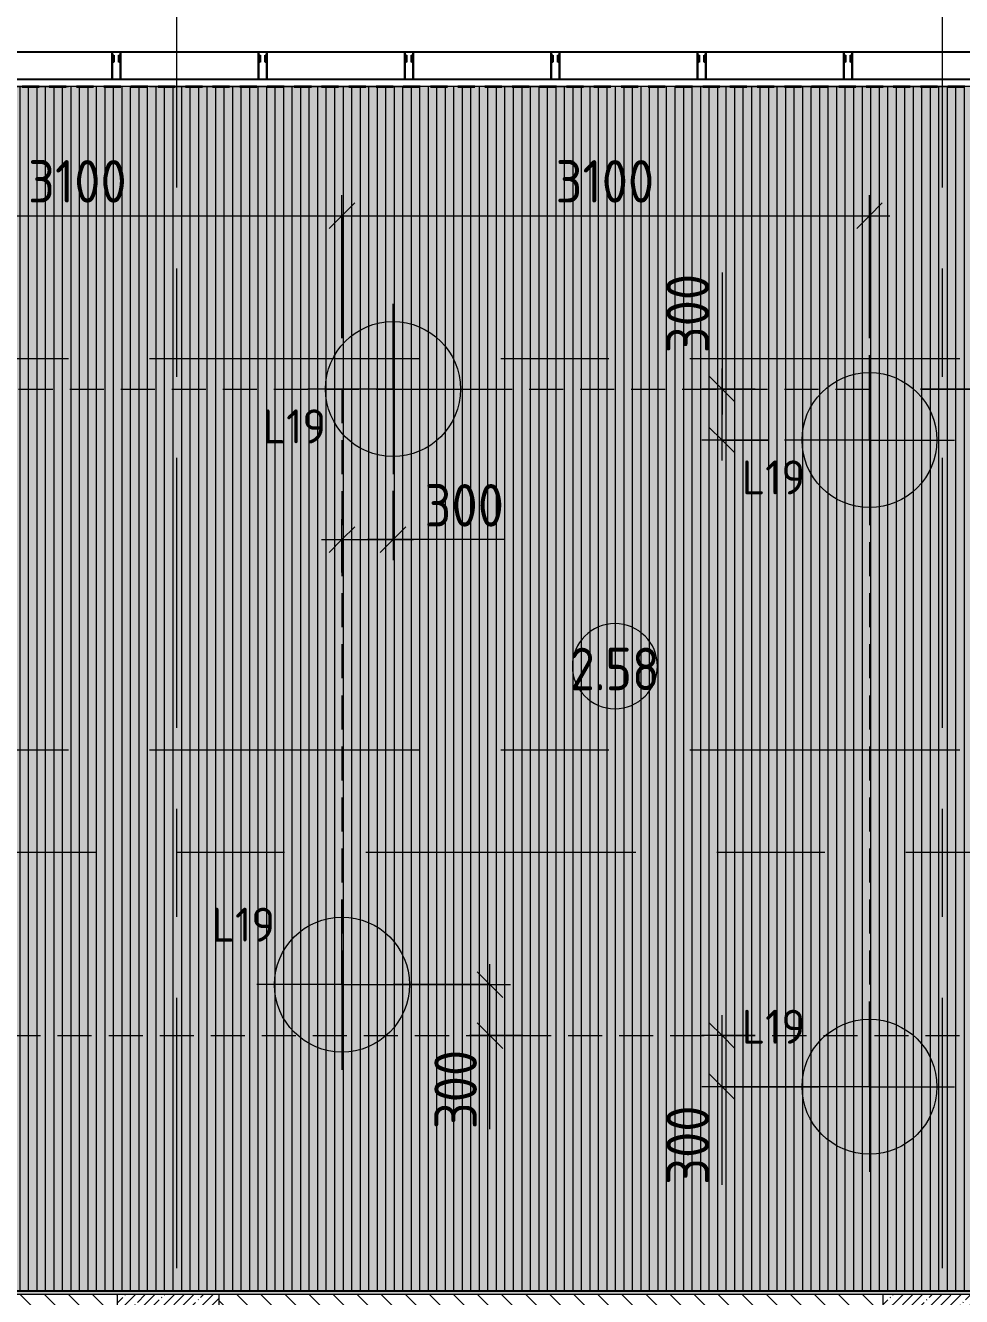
# Model space of a CAD drawing. Header units: millimetres. Extents: x -2911 to 185522, y -8553 to 29000.
# Drawn here: x 7121 to 12622, y 7888 to 15358 of the extents above; entities that cross this region are included whole.
import ezdxf

# ---------------------------------------------------------------- set-up
doc = ezdxf.new("R2010")
doc.units = ezdxf.units.MM
for name, pattern in [('200_ШТРИХ_ш1п0_6_', [160, 100, -60]), ('ADSK_Штрих_ш2 п1', [300, 200, -100]), ('Осевая', [3175, 635, -476.25, 1587.5, -476.25])]:
    doc.linetypes.add(name, pattern=pattern)
for name, color, linetype, lineweight in [('A-ANNO-DIMS', 7, 'Continuous', 9), ('A-ANNO-DIMS-100', 7, 'Continuous', 9), ('A-AREA-1', 7, '200_ШТРИХ_ш1п0_6_', 35), ('A-AREA-IDEN', 7, 'Continuous', 9), ('A-CLNG-PATT', 7, 'Continuous', 9), ('A-DETL-1', 7, 'ADSK_Штрих_ш2 п1', 9), ('A-GLAZ-CURT', 7, 'Continuous', 9), ('A-GLAZ-CWMG', 7, 'Continuous', 9), ('A-GLAZ-CWMG-1', 7, 'Continuous', 25), ('A-WALL', 7, 'Continuous', 9), ('E-LITE-EQPM-IDEN', 7, 'Continuous', 9), ('I-WALL', 7, 'Continuous', 9), ('S-COLS', 7, 'Continuous', 9), ('Оси-2', 7, 'Осевая', 9)]:
    doc.layers.add(name, color=color, linetype=linetype, lineweight=lineweight)
for name, color, linetype, lineweight, true_color in [('A-ANNO-NOTE', 1, 'Continuous', 9, 0xff0000), ('A-CLNG-1', 7, 'Continuous', 9, 0xc0c0c0), ('A-WALL-1', 7, 'Continuous', 25, 0x3c3c3c)]:
    doc.layers.add(name, color=color, linetype=linetype, lineweight=lineweight, true_color=true_color)
doc.layers.add('A-CLNG-PATT-1', color=7, linetype='Continuous', lineweight=9, transparency=1)
doc.styles.add('GOST Common', font='GOST_Common.ttf', dxfattribs={"height": 200})
doc.styles.add('GOST Common_1', font='GOST_Common.ttf', dxfattribs={"width": 0.9, "height": 250})
doc.styles.add('ISOCPEUR', font='isocpeur.ttf', dxfattribs={"width": 0.9, "height": 250})
doc.dimstyles.new('ISO-2_5_0_9К_БОЛЬШОЙ', dxfattribs={"dimscale": 304.8, "dimtxt": 248.995294, "dimasz": 0.492126, "dimexe": 0.393701, "dimexo": 0.984252, "dimgap": 0, "dimtad": 1, "dimdec": 0, "dimrnd": 10, "dimzin": 0, "dimdsep": 46, "dimtxsty": 'ISOCPEUR', "dimblk1": 'OBLIQUE', "dimblk2": 'OBLIQUE', "dimsah": 1, "dimcen": 0.09, "dimdle": 0.393701, "dimazin": 0, "dimtfac": 1, "dimtdec": 4, "dimtix": 1, "dimtmove": 0, "dimatfit": 3, "dimfxl": 1, "dimtvp": 1, "dimtolj": 1, "dimtzin": 0, "dimarcsym": 2})
doc.dimstyles.new('ISO-2_5_0_9К_БОЛЬШОЙ_2', dxfattribs={"dimscale": 304.8, "dimtxt": 248.995294, "dimasz": 0.492126, "dimexe": 0.393701, "dimexo": 0.984252, "dimgap": 0, "dimtad": 1, "dimdec": 0, "dimrnd": 10, "dimzin": 0, "dimdsep": 46, "dimtxsty": 'ISOCPEUR', "dimblk1": 'OBLIQUE', "dimblk2": 'OBLIQUE', "dimsah": 1, "dimcen": 0.09, "dimdle": 0.393701, "dimazin": 0, "dimtfac": 1, "dimtdec": 4, "dimtix": 1, "dimtmove": 1, "dimatfit": 3, "dimfxl": 1, "dimtvp": 1, "dimtolj": 1, "dimtzin": 0, "dimarcsym": 2})

# ---------------------------------------------------------------- blocks, each defined once
blk = doc.blocks.new('BSC_Колонна _Прямоугольная - 600х600-V32-План расстановки осветительного оборудования 2 этажа в осях 1-12')
at = {"layer": 'S-COLS'}
h = blk.add_hatch(dxfattribs=at)
h.set_pattern_fill('FP_37', color=256, style=0, pattern_type=2)
h.set_pattern_definition([(45, (-7960, -7600), (-57.0246, 57.0246), []), (45, (-7902.975, -7600), (-57.0246, 57.0246), [100.806, -20.161, 3.353, -16.808])])
h.paths.add_polyline_path([(-300, -300), (300, -300), (300, 300), (-300, 300), (-300, -88.7)])
for p, q in [((300, 300), (-300, 300)), ((-300, 300), (-300, -300)), ((300, -300), (300, 300)), ((-300, -300), (300, -300))]:
    blk.add_line(p, q, dxfattribs=at)
blk = doc.blocks.new('BSC_Колонна _Прямоугольная - 600х600-20441433-План расстановки осветительного оборудования 2 этажа в осях 1-12')
at = {"layer": 'S-COLS'}
h = blk.add_hatch(dxfattribs=at)
h.set_pattern_fill('FP_41', color=256, style=0, pattern_type=2)
h.set_pattern_definition([(45, (-12460, -7600), (-57.02463, 57.02463), []), (45, (-12402.975, -7600), (-57.02463, 57.02463), [100.806, -20.161, 3.353, -16.808])])
h.paths.add_polyline_path([(-300, -300), (300, -300), (300, 300), (-300, 300), (-300, -88.7)])
for p, q in [((300, 300), (-300, 300)), ((-300, 300), (-300, -300)), ((300, -300), (300, 300)), ((-300, -300), (300, -300))]:
    blk.add_line(p, q, dxfattribs=at)
blk = doc.blocks.new('Прямоугольный импост - Импост структурный с накладкой - 160мм-23771910-План расстановки осветительного оборудования 2 этажа в осях 1-12')
at = {"layer": 'A-GLAZ-CWMG-1'}
for p, q in [((12790, 15200), (11980, 15200)), ((11980, 15200), (11980, 15183)), ((11980, 15183), (11980, 15143)), ((12790, 15183), (12790, 15200)), ((12790, 15143), (12790, 15183)), ((11980, 15143), (11980, 15043)), ((12790, 15043), (12790, 15143)), ((11980, 15043), (12790, 15043))]:
    blk.add_line(p, q, dxfattribs=at)
blk = doc.blocks.new('Прямоугольный импост - Импост структурный с накладкой - 160мм-23997894-План расстановки осветительного оборудования 2 этажа в осях 1-12')
at = {"layer": 'A-GLAZ-CWMG-1'}
for p, q in [((-25, 40), (-25, 140)), ((-25, 140), (25, 140)), ((25, 140), (25, 40)), ((-15, 40), (-25, 40)), ((-25, -17), (-25, 0)), ((-25, 0), (-15, 0)), ((-15, 0), (-15, 40)), ((15, 40), (15, 0)), ((25, 40), (15, 40)), ((15, 0), (25, 0)), ((25, 0), (25, -17)), ((25, -17), (-25, -17))]:
    blk.add_line(p, q, dxfattribs=at)
blk = doc.blocks.new('Прямоугольный импост - Импост структурный с накладкой - 160мм-23771929-План расстановки осветительного оборудования 2 этажа в осях 1-12')
at = {"layer": 'A-GLAZ-CWMG-1'}
for p, q in [((7630, 15200), (6810, 15200)), ((6810, 15200), (6810, 15183)), ((6810, 15183), (6810, 15143)), ((7630, 15183), (7630, 15200)), ((7630, 15143), (7630, 15183)), ((6810, 15143), (6810, 15043)), ((7630, 15043), (7630, 15143)), ((6810, 15043), (7630, 15043))]:
    blk.add_line(p, q, dxfattribs=at)
blk = doc.blocks.new('Системная панель - Стекло - 40мм-V41-План расстановки осветительного оборудования 2 этажа в осях 1-12')
at = {"layer": 'A-GLAZ-CURT'}
h = blk.add_hatch(dxfattribs=at)
h.set_pattern_fill('FP_46', color=256, style=0, pattern_type=2)
h.set_pattern_definition([(63.435, (-12131, -15056), (-1022.33, 3067), [1270, -762, 1270, -762, -1615.61]), (63.435, (-12131, -15056), (-1022.33, 3067), [-4064, 508, -1107.6]), (63.435, (-12194.5, -14992.5), (-1022.33, 3067), [1016, -1270, 762, -762, -1869.61]), (63.435, (-12194.5, -14992.5), (-1022.33, 3067), [-3810, 889, -980.6]), (63.435, (-12194.5, -14802), (-1022.33, 3067), [762, -1524, 508, -762, -2123.61]), (63.435, (-12194.5, -14802), (-1022.33, 3067), [-3556, 1143, -980.6]), (63.435, (-12004, -14992.5), (-1022.33, 3067), [762, -1524, 635, -25618.6]), (63.435, (-11813.5, -14802), (-1022.33, 3067), [381, -1905, 254, -25999.6]), (63.435, (-12131, -14484.5), (-1022.33, 3067), [254, -1905, 254, -1016, -2250.61]), (63.435, (-12131, -14484.5), (-1022.33, 3067), [-3429, 635, -1615.6]), (63.435, (-10988, -14675), (-1022.33, 3067), [1270, -1905, 1524, -1006]), (63.435, (-10988, -14865.5), (-1022.33, 3067), [1778, -1270, 1905, -752]), (63.435, (-10861, -14802), (-1022.33, 3067), [2032, -1016, 1524, -1107.6]), (63.435, (-10670.5, -14611.5), (-1022.33, 3067), [1270, -1778, 1016, -1615.6]), (63.435, (-10861, -14230.5), (-1022.33, 3067), [635, -2540, 762, -1742.6]), (63.435, (-10480, -14421), (-1022.33, 3067), [508, -2540, 508, -2123.6])])
h.paths.add_polyline_path([(-405, -40), (-405, 0), (-415, -0.2), (-415, -40)])
h.paths.add_polyline_path([(415, -40), (415, 0), (405, 0), (405, -40)])
blk = doc.blocks.new('Системная панель - Стекло - 40мм-V42-План расстановки осветительного оборудования 2 этажа в осях 1-12')
at = {"layer": 'A-GLAZ-CURT'}
h = blk.add_hatch(dxfattribs=at)
h.set_pattern_fill('FP_47', color=256, style=0, pattern_type=2)
h.set_pattern_definition([(63.435, (-10411, -15056), (-1022.33, 3067), [1270, -762, 1270, -762, -1615.61]), (63.435, (-10411, -15056), (-1022.33, 3067), [-4064, 508, -1107.6]), (63.435, (-10474.5, -14992.5), (-1022.33, 3067), [1016, -1270, 762, -762, -1869.61]), (63.435, (-10474.5, -14992.5), (-1022.33, 3067), [-3810, 889, -980.6]), (63.435, (-10474.5, -14802), (-1022.33, 3067), [762, -1524, 508, -762, -2123.61]), (63.435, (-10474.5, -14802), (-1022.33, 3067), [-3556, 1143, -980.6]), (63.435, (-10284, -14992.5), (-1022.33, 3067), [762, -1524, 635, -25618.6]), (63.435, (-10093.5, -14802), (-1022.33, 3067), [381, -1905, 254, -25999.6]), (63.435, (-10411, -14484.5), (-1022.33, 3067), [254, -1905, 254, -1016, -2250.61]), (63.435, (-10411, -14484.5), (-1022.33, 3067), [-3429, 635, -1615.6]), (63.435, (-9268, -14675), (-1022.33, 3067), [1270, -1905, 1524, -1006]), (63.435, (-9268, -14865.5), (-1022.33, 3067), [1778, -1270, 1905, -752]), (63.435, (-9141, -14802), (-1022.33, 3067), [2032, -1016, 1524, -1107.6]), (63.435, (-8950.5, -14611.5), (-1022.33, 3067), [1270, -1778, 1016, -1615.6]), (63.435, (-9141, -14230.5), (-1022.33, 3067), [635, -2540, 762, -1742.6]), (63.435, (-8760, -14421), (-1022.33, 3067), [508, -2540, 508, -2123.6])])
h.paths.add_polyline_path([(-405, -40), (-405, 0), (-415, -0.2), (-415, -40)])
h.paths.add_polyline_path([(415, -40), (415, 0), (405, 0), (405, -40)])
blk = doc.blocks.new('DIMBLOCK41-План расстановки осветительного оборудования 2 этажа в осях 1-12')
at = {"layer": 'A-ANNO-DIMS-100'}
for p, q in [((5881, 13521), (5881, 14360)), ((8981, 13521), (8981, 14360)), ((5881, 14240), (8981, 14240)), ((5881, 14240), (5881, 13521)), ((8981, 14240), (8981, 13521))]:
    blk.add_line(p, q, dxfattribs=at)
at = {"layer": 'A-ANNO-DIMS-100', "lineweight": 20}
for p, q in [((5881, 14240), (5956, 14315)), ((8981, 14240), (9056, 14315)), ((5881, 14240), (5806, 14165)), ((8981, 14240), (8906, 14165))]:
    blk.add_line(p, q, dxfattribs=at)
at = {"layer": 'A-ANNO-DIMS-100', "color": 0, "insert": (7136.5, 14566.6), "char_height": 250, "width": 706.764, "attachment_point": 1, "line_spacing_factor": 1.149209, "style": 'ISOCPEUR'}
blk.add_mtext('3100', dxfattribs=at)
blk = doc.blocks.new('_Oblique')
at = {"color": 0, "linetype": 'ByBlock', "lineweight": -2}
blk.add_line((-0.5, -0.5), (0.5, 0.5), dxfattribs=at)
blk = doc.blocks.new('DIMBLOCK42-План расстановки осветительного оборудования 2 этажа в осях 1-12')
at = {"layer": 'A-ANNO-DIMS-100'}
for p, q in [((8981, 13521), (8981, 14360)), ((12081, 13521), (12081, 14360)), ((8981, 14240), (12201, 14240)), ((8981, 14240), (8981, 13521)), ((12081, 14240), (12081, 13521))]:
    blk.add_line(p, q, dxfattribs=at)
at = {"layer": 'A-ANNO-DIMS-100', "lineweight": 20}
for p, q in [((8981, 14240), (9056, 14315)), ((12081, 14240), (12156, 14315)), ((8981, 14240), (8906, 14165)), ((12081, 14240), (12006, 14165))]:
    blk.add_line(p, q, dxfattribs=at)
at = {"layer": 'A-ANNO-DIMS-100', "color": 0, "insert": (10236.5, 14566.6), "char_height": 250, "width": 706.764, "attachment_point": 1, "line_spacing_factor": 1.149209, "style": 'ISOCPEUR'}
blk.add_mtext('3100', dxfattribs=at)
blk = doc.blocks.new('DIMBLOCK45-План расстановки осветительного оборудования 2 этажа в осях 1-12')
at = {"layer": 'A-ANNO-DIMS-100'}
for p, q in [((13066.7, 13341), (13066.7, 9421)), ((12381, 13221), (13186.7, 13221)), ((13066.7, 13221), (12381, 13221)), ((12872.7, 9421), (13186.7, 9421)), ((13066.7, 9421), (12872.7, 9421))]:
    blk.add_line(p, q, dxfattribs=at)
at = {"layer": 'A-ANNO-DIMS-100', "lineweight": 20}
for p, q in [((13066.7, 13221), (12991.7, 13296)), ((13066.7, 13221), (13141.7, 13146)), ((13066.7, 9421), (12991.7, 9496)), ((13066.7, 9421), (13141.7, 9346))]:
    blk.add_line(p, q, dxfattribs=at)
at = {"layer": 'A-ANNO-DIMS-100', "color": 0, "insert": (12740.1, 11005), "char_height": 250, "width": 758.478, "attachment_point": 1, "rotation": 90, "line_spacing_factor": 1.149209, "style": 'ISOCPEUR'}
blk.add_mtext('3800', dxfattribs=at)
blk = doc.blocks.new('Марка_Помещения - Номер-25198446-План расстановки осветительного оборудования 2 этажа в осях 1-12')
at = {"layer": 'A-AREA-IDEN'}
for start, end in [(360, 180), (180, 360)]:
    blk.add_arc((0, 0), 2.5, start, end, dxfattribs=at)
blk = doc.blocks.new('DIMBLOCK116-План расстановки осветительного оборудования 2 этажа в осях 1-12')
at = {"layer": 'A-ANNO-DIMS-100', "lineweight": 20}
for p, q in [((9850.6, 9721), (9775.6, 9796)), ((9850.6, 9721), (9925.6, 9646)), ((9850.6, 9421), (9775.6, 9496)), ((9850.6, 9421), (9925.6, 9346))]:
    blk.add_line(p, q, dxfattribs=at)
at = {"layer": 'A-ANNO-DIMS-100'}
for p, q in [((9850.6, 9301), (9850.6, 9841)), ((9281, 9721), (9970.6, 9721)), ((9850.6, 9721), (9281, 9721)), ((9850.6, 9445.2), (9850.6, 9571)), ((10044.5, 9421), (9730.6, 9421)), ((9850.6, 8871.1), (9850.6, 9445.2)), ((9850.6, 9421), (10044.5, 9421))]:
    blk.add_line(p, q, dxfattribs=at)
at = {"layer": 'A-ANNO-DIMS-100', "color": 0, "insert": (9524, 8871.1), "char_height": 250, "width": 568.858, "attachment_point": 1, "rotation": 90, "line_spacing_factor": 1.149209, "style": 'ISOCPEUR'}
blk.add_mtext('300', dxfattribs=at)
blk = doc.blocks.new('DIMBLOCK117-План расстановки осветительного оборудования 2 этажа в осях 1-12')
at = {"layer": 'A-ANNO-DIMS-100', "lineweight": 20}
for p, q in [((11214.8, 9421), (11139.8, 9496)), ((11214.8, 9421), (11289.8, 9346)), ((11214.8, 9121), (11139.8, 9196)), ((11214.8, 9121), (11289.8, 9046))]:
    blk.add_line(p, q, dxfattribs=at)
at = {"layer": 'A-ANNO-DIMS-100'}
for p, q in [((11214.8, 9001), (11214.8, 9541)), ((11408.7, 9421), (11094.8, 9421)), ((11214.8, 9421), (11408.7, 9421)), ((11214.8, 9118), (11214.8, 9271)), ((11781, 9121), (11094.8, 9121)), ((11214.8, 9121), (11781, 9121)), ((11214.8, 8544), (11214.8, 9118))]:
    blk.add_line(p, q, dxfattribs=at)
at = {"layer": 'A-ANNO-DIMS-100', "color": 0, "insert": (10888.2, 8544), "char_height": 250, "width": 568.858, "attachment_point": 1, "rotation": 90, "line_spacing_factor": 1.149209, "style": 'ISOCPEUR'}
blk.add_mtext('300', dxfattribs=at)
blk = doc.blocks.new('DIMBLOCK119-План расстановки осветительного оборудования 2 этажа в осях 1-12')
at = {"layer": 'A-ANNO-DIMS-100'}
for p, q in [((9281, 12623.5), (9281, 12216)), ((9281, 12336), (9281, 12623.5)), ((8981, 12142.1), (8981, 12456)), ((8861, 12336), (9401, 12336)), ((8981, 12336), (8981, 12142.1)), ((9366.4, 12336), (9131, 12336)), ((9940.5, 12336), (9366.4, 12336))]:
    blk.add_line(p, q, dxfattribs=at)
at = {"layer": 'A-ANNO-DIMS-100', "lineweight": 20}
for p, q in [((8981, 12336), (9056, 12411)), ((9281, 12336), (9356, 12411)), ((8981, 12336), (8906, 12261)), ((9281, 12336), (9206, 12261))]:
    blk.add_line(p, q, dxfattribs=at)
at = {"layer": 'A-ANNO-DIMS-100', "color": 0, "insert": (9466.4, 12662.6), "char_height": 250, "width": 568.858, "attachment_point": 1, "line_spacing_factor": 1.149209, "style": 'ISOCPEUR'}
blk.add_mtext('300', dxfattribs=at)
blk = doc.blocks.new('DIMBLOCK120-План расстановки осветительного оборудования 2 этажа в осях 1-12')
at = {"layer": 'A-ANNO-DIMS-100'}
for p, q in [((11214.8, 13905.6), (11214.8, 13331.5)), ((11214.8, 12801), (11214.8, 13341)), ((11214.8, 13331.5), (11214.8, 13071)), ((11408.7, 13221), (11094.8, 13221)), ((11214.8, 13221), (11408.7, 13221)), ((11483.5, 12921), (11094.8, 12921)), ((11214.8, 12921), (11483.5, 12921))]:
    blk.add_line(p, q, dxfattribs=at)
at = {"layer": 'A-ANNO-DIMS-100', "lineweight": 20}
for p, q in [((11214.8, 13221), (11139.8, 13296)), ((11214.8, 13221), (11289.8, 13146)), ((11214.8, 12921), (11139.8, 12996)), ((11214.8, 12921), (11289.8, 12846))]:
    blk.add_line(p, q, dxfattribs=at)
at = {"layer": 'A-ANNO-DIMS-100', "color": 0, "insert": (10888.2, 13431.5), "char_height": 250, "width": 568.858, "attachment_point": 1, "rotation": 90, "line_spacing_factor": 1.149209, "style": 'ISOCPEUR'}
blk.add_mtext('300', dxfattribs=at)

msp = doc.modelspace()

# ---------------------------------------------------------------- hatches: boundary and pattern name
at = {"layer": 'A-CLNG-PATT'}
h = msp.add_hatch(dxfattribs=at)
h.set_pattern_fill('FP_55', color=256, style=0, pattern_type=2)
h.set_pattern_definition([(270, (7989, 6659.98), (50, 3e-15), [])])
h.paths.add_polyline_path([(10684.7771, 7921), (19989, 7921), (19989, 10879), (13674.2565, 10879), (13674.2565, 15000), (6781.0001, 15000), (6781.0001, 13999), (4281, 13999), (4281, 10879), (546, 10879), (546, 10600), (131, 10599), (131, 8521), (1270, 8520), (1271, 7921), (9466.3224, 7921)])
h.paths.add_polyline_path([(6240.0001, 10880), (6240.0001, 11421), (6781.0001, 11421), (6780.0001, 10880), (6260.0001, 10880)])
at = {"layer": 'A-CLNG-PATT-1'}
h = msp.add_hatch(color=256, dxfattribs=at)
h.paths.add_polyline_path([(15027.5565, 7921), (19989, 7921), (19989, 10879), (13674.2565, 10880), (13674.2565, 15000), (6781.0001, 15000), (6781.0001, 13999), (4281, 13999), (4281, 10879), (546, 10879), (546, 10600), (131, 10599), (131, 8521), (1270, 8520), (1271, 7921), (14340.141, 7921)])
h.paths.add_polyline_path([(18627.5565, 8440.05), (18627.5565, 10401.95), (18652.9565, 10401.95), (18652.9565, 8440.05)])
h.paths.add_polyline_path([(16827.5565, 8440.05), (16827.5565, 10401.95), (16852.9565, 10401.95), (16852.9565, 8440.05)])
h.paths.add_polyline_path([(15027.5565, 8440.05), (15027.5565, 10401.95), (15052.9565, 10401.95), (15052.9565, 8440.05)])
h.paths.add_polyline_path([(6240.0001, 10880), (6240.0001, 11421), (6781.0001, 11421), (6780.0001, 10880), (6260.0001, 10880)])
at = {"layer": 'I-WALL'}
h = msp.add_hatch(dxfattribs=at)
h.set_pattern_fill('FP_48', color=256, style=0, pattern_type=2)
h.set_pattern_definition([(0, (0, 0), (121.92, 30.48), [10.058, -81.382, 10.058, -81.382, -487.68]), (0, (0, 0), (121.92, 30.48), [-182.88, 10.058, -172.822, 10.058, -81.382, -213.36]), (0, (0, 0), (121.92, 30.48), [-457.2, 10.058, -50.902, 10.058, -142.342]), (120, (45.72, 15.24), (-87.356454, 90.345817), [10.058, -81.382, 10.058, -81.382, -487.68]), (120, (45.72, 15.24), (-87.356454, 90.345817), [-182.88, 10.058, -172.822, 10.058, -81.382, -213.36]), (120, (45.72, 15.24), (-87.356454, 90.345817), [-457.2, 10.058, -50.902, 10.058, -142.342]), (240, (60.96, 76.2), (-34.563546, -120.825817), [10.058, -81.382, 10.058, -81.382, -487.68]), (240, (60.96, 76.2), (-34.563546, -120.825817), [-182.88, 10.058, -172.822, 10.058, -81.382, -213.36]), (240, (60.96, 76.2), (-34.563546, -120.825817), [-457.2, 10.058, -50.902, 10.058, -142.342])])
h.paths.add_polyline_path([(20010, 7900), (20010, 7920), (1270, 7920), (1270, 7900), (19823.1868, 7900)])
h = msp.add_hatch(dxfattribs=at)
h.set_pattern_fill('FP_11', color=256, style=0, pattern_type=2)
h.set_pattern_definition([(135, (0, 0), (-70.7107, -70.7107), [])])
h.paths.add_polyline_path([(15558.5956, 7700), (16660, 7700), (16660, 7900), (12760, 7900), (12760, 7700), (14340.141, 7700)])
h.paths.add_polyline_path([(11480, 7700), (12160, 7700), (12160, 7900), (8260, 7900), (8260, 7700), (11460, 7700)])
h.paths.add_polyline_path([(7029.4132, 7700), (7660, 7700), (7660, 7900), (3730, 7900), (3730, 7700), (4592.5039, 7700)])

# ---------------------------------------------------------------- linework, layer by layer
at = {"layer": 'A-ANNO-NOTE'}
for p, q in [((9281, 13221), (9281, 13721)), ((12081, 12921), (12081, 13421)), ((9281, 13221), (8781, 13221)), ((9281, 13221), (9281, 12721)), ((9281, 13221), (9781, 13221)), ((12081, 12921), (11581, 12921)), ((12081, 12921), (12081, 12421)), ((12081, 12921), (12581, 12921)), ((8981, 9721), (8981, 10221)), ((8981, 9721), (8481, 9721)), ((8981, 9721), (8981, 9221)), ((8981, 9721), (9481, 9721)), ((12081, 9121), (12081, 9621)), ((12081, 9121), (11581, 9121)), ((12081, 9121), (12081, 8621)), ((12081, 9121), (12581, 9121))]:
    msp.add_line(p, q, dxfattribs=at)
for centre in [(9281, 13221), (12081, 12921), (8981, 9721), (12081, 9121)]:
    msp.add_circle(centre, 396.5338, dxfattribs=at)
at = {"layer": 'A-AREA-1'}
msp.add_line((6781.0001, 15000), (13674.2565, 15000), dxfattribs=at)
at = {"layer": 'A-CLNG-1'}
for p, q in [((13674.2565, 15000), (6781.0001, 15000)), ((1270, 7921), (19989, 7921))]:
    msp.add_line(p, q, dxfattribs=at)
at = {"layer": 'A-DETL-1'}
for p, q in [((5881, 13221), (12081, 13221)), ((8981, 13221), (8981, 9421)), ((12081, 13221), (12081, 9421)), ((110, 9421), (18640.2565, 9421))]:
    msp.add_line(p, q, dxfattribs=at)
at = {"layer": 'A-WALL'}
for p, q in [((7660, 7900), (3730, 7900)), ((12160, 7900), (8260, 7900))]:
    msp.add_line(p, q, dxfattribs=at)
at = {"layer": 'A-WALL-1'}
msp.add_line((30930, 7920), (1270, 7920), dxfattribs=at)
at = {"layer": 'I-WALL'}
for p, q in [((1271, 7921), (19990, 7921)), ((10660, 7921), (10660, 7920)), ((11460, 7921), (11460, 7920))]:
    msp.add_line(p, q, dxfattribs=at)
at = {"layer": 'Оси-2'}
for p, q in [((8010, 593.7414), (8010, 24898.0711)), ((12510, 593.7414), (12510, 24898.0711)), ((389, 15000), (35660, 15000)), ((389, 13400), (35660, 13400)), ((389, 11100), (36260, 11100)), ((1659, 10500), (36260, 10500))]:
    msp.add_line(p, q, dxfattribs=at)

# ---------------------------------------------------------------- block references
at = {"layer": 'A-AREA-IDEN', "xscale": 99.99999999999993, "yscale": 99.99999999999993, "zscale": 99.99999999999993}
msp.add_blockref('Марка_Помещения - Номер-25198446-План расстановки осветительного оборудования 2 этажа в осях 1-12', (10585.0489, 11592.3962), dxfattribs=at)
at = {"layer": 'A-GLAZ-CURT'}
for name, p in [('Системная панель - Стекло - 40мм-V42-План расстановки осветительного оборудования 2 этажа в осях 1-12', (10665, 15183)), ('Системная панель - Стекло - 40мм-V41-План расстановки осветительного оборудования 2 этажа в осях 1-12', (12385, 15183))]:
    msp.add_blockref(name, p, dxfattribs=at)
at = {"layer": 'A-GLAZ-CWMG'}
for name, p in [('Прямоугольный импост - Импост структурный с накладкой - 160мм-23771929-План расстановки осветительного оборудования 2 этажа в осях 1-12', (0, 0)), ('Прямоугольный импост - Импост структурный с накладкой - 160мм-23771910-План расстановки осветительного оборудования 2 этажа в осях 1-12', (-4300, 0)), ('Прямоугольный импост - Импост структурный с накладкой - 160мм-23771910-План расстановки осветительного оборудования 2 этажа в осях 1-12', (-3440, 0)), ('Прямоугольный импост - Импост структурный с накладкой - 160мм-23771910-План расстановки осветительного оборудования 2 этажа в осях 1-12', (-2580, 0)), ('Прямоугольный импост - Импост структурный с накладкой - 160мм-23771910-План расстановки осветительного оборудования 2 этажа в осях 1-12', (-1720, 0)), ('Прямоугольный импост - Импост структурный с накладкой - 160мм-23771910-План расстановки осветительного оборудования 2 этажа в осях 1-12', (-860, 0)), ('Прямоугольный импост - Импост структурный с накладкой - 160мм-23771910-План расстановки осветительного оборудования 2 этажа в осях 1-12', (0, 0))]:
    msp.add_blockref(name, p, dxfattribs=at)
at = {"layer": 'A-GLAZ-CWMG', "extrusion": (0, 0, -1), "rotation": 180}
for p in [(-7655, 15183), (-8515, 15183), (-9375, 15183), (-10235, 15183), (-11095, 15183), (-11955, 15183)]:
    msp.add_blockref('Прямоугольный импост - Импост структурный с накладкой - 160мм-23997894-План расстановки осветительного оборудования 2 этажа в осях 1-12', p, dxfattribs=at)
at = {"layer": 'S-COLS'}
for name, p in [('BSC_Колонна _Прямоугольная - 600х600-V32-План расстановки осветительного оборудования 2 этажа в осях 1-12', (7960, 7600)), ('BSC_Колонна _Прямоугольная - 600х600-20441433-План расстановки осветительного оборудования 2 этажа в осях 1-12', (12460, 7600))]:
    msp.add_blockref(name, p, dxfattribs=at)

# ---------------------------------------------------------------- texts
at = {"layer": 'A-AREA-IDEN', "insert": (10319.3158, 11700.9555), "char_height": 250, "width": 663.79725, "attachment_point": 1, "style": 'GOST Common_1'}
msp.add_mtext('2.58', dxfattribs=at)
at = {"layer": 'E-LITE-EQPM-IDEN', "char_height": 200, "width": 472.995625, "attachment_point": 1, "style": 'GOST Common'}
for insert in [(8515.2072, 13101.5736), (11330.5855, 12801.5736), (8215.2072, 10173.2457), (11330.5855, 9573.2457)]:
    msp.add_mtext('L19', dxfattribs=dict(at, insert=insert))

# ---------------------------------------------------------------- dimensions: what is measured, and where the dimension line sits
at = {"layer": 'A-ANNO-DIMS'}
for base, p1, p2, picture, middle in [((8981, 14240.0153), (5881, 13221), (8981, 13221), 'DIMBLOCK41-План расстановки осветительного оборудования 2 этажа в осях 1-12', (7431, 14365.0153)), ((12081, 14240.0153), (8981, 13221), (12081, 13221), 'DIMBLOCK42-План расстановки осветительного оборудования 2 этажа в осях 1-12', (10531, 14365.0153))]:
    dim = msp.add_linear_dim(base=base, p1=p1, p2=p2, dimstyle='ISO-2_5_0_9К_БОЛЬШОЙ', override={"dimpost": '<>', "dimfxl": 3100}, dxfattribs=at)
    dim.commit()
    dim.dimension.update_dxf_attribs({"geometry": picture, "text_midpoint": middle})
for base, p1, p2, override, picture, middle in [((11214.801, 13221), (11783.5, 12921), (11108.735, 13221), {"dimpost": '<>', "dimfxl": 738.449588}, 'DIMBLOCK120-План расстановки осветительного оборудования 2 этажа в осях 1-12', (11054.8537, 13715.9765)), ((9850.5733, 9721), (9744.5073, 9421), (8981, 9721), {"dimpost": '<>', "dimfxl": 820.331247}, 'DIMBLOCK116-План расстановки осветительного оборудования 2 этажа в осях 1-12', (9690.626, 9155.542)), ((11214.801, 9421), (12081, 9121), (11108.735, 9421), {"dimpost": '<>', "dimfxl": 1017.496543}, 'DIMBLOCK117-План расстановки осветительного оборудования 2 этажа в осях 1-12', (11054.8537, 8828.4264))]:
    dim = msp.add_linear_dim(base=base, p1=p1, p2=p2, angle=90, dimstyle='ISO-2_5_0_9К_БОЛЬШОЙ_2', override=override, dxfattribs=at)
    dim.commit()
    dim.dimension.update_dxf_attribs({"geometry": picture, "text_midpoint": middle, "dimtype": 160, "text_rotation": 90})
dim = msp.add_linear_dim(base=(13066.6641, 9421), p1=(12081, 13221), p2=(13172.7301, 9421), angle=90, dimstyle='ISO-2_5_0_9К_БОЛЬШОЙ', override={"dimpost": '<>', "dimfxl": 3953.716552}, dxfattribs=at)
dim.commit()
dim.dimension.update_dxf_attribs({"geometry": 'DIMBLOCK45-План расстановки осветительного оборудования 2 этажа в осях 1-12', "text_midpoint": (12941.6641, 11321)})
dim = msp.add_linear_dim(base=(9281, 12336.0119), p1=(8981, 12442.0779), p2=(9281, 12923.5), dimstyle='ISO-2_5_0_9К_БОЛЬШОЙ_2', override={"dimpost": '<>', "dimfxl": 567.24527}, dxfattribs=at)
dim.commit()
dim.dimension.update_dxf_attribs({"geometry": 'DIMBLOCK119-План расстановки осветительного оборудования 2 этажа в осях 1-12', "text_midpoint": (9750.8556, 12495.9592), "dimtype": 160})

doc.saveas('drawing.dxf')
